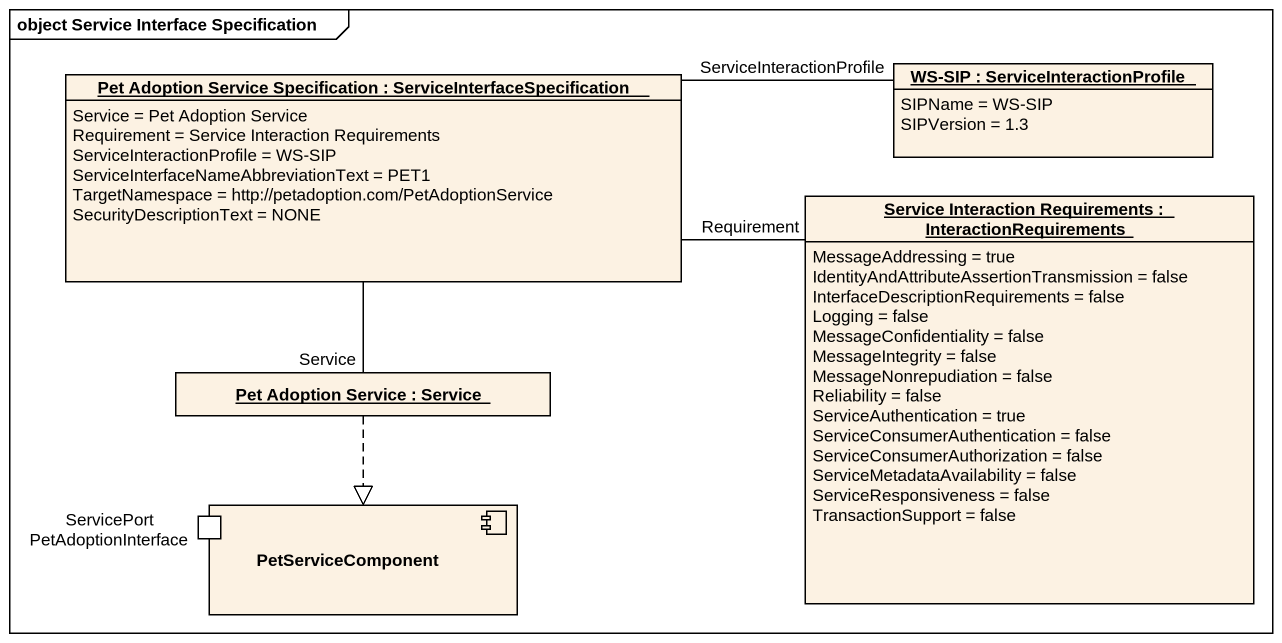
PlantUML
@startuml
mainframe object Service Interface Specification
allowmixing
hide circle
hide empty members
object "Pet Adoption Service Specification : ServiceInterfaceSpecification" as Pet_Adoption_Service {
  Service = Pet Adoption Service
  Requirement = Service Interaction Requirements
  ServiceInteractionProfile = WS-SIP
  ServiceInterfaceNameAbbreviationText = PET1
  TargetNamespace = http://petadoption.com/PetAdoptionService
  SecurityDescriptionText = NONE
}
object "WS-SIP : ServiceInteractionProfile" as WS_SIP {
  SIPName = WS-SIP
  SIPVersion = 1.3
}
object "Service Interaction Requirements : InteractionRequirements" as Service_Interaction {
  MessageAddressing = true
  IdentityAndAttributeAssertionTransmission = false
  InterfaceDescriptionRequirements = false
  Logging = false
  MessageConfidentiality = false
  MessageIntegrity = false
  MessageNonrepudiation = false
  Reliability = false
  ServiceAuthentication = true
  ServiceConsumerAuthentication = false
  ServiceConsumerAuthorization = false
  ServiceMetadataAvailability = false
  ServiceResponsiveness = false
  TransactionSupport = false
}
object "Pet Adoption Service : Service" as Pet_Adoption_Service_2
component PetServiceComponent {
  port "ServicePort PetAdoptionInterface" as ServicePort
}
Pet_Adoption_Service -right- WS_SIP : ServiceInteractionProfile
Service_Interaction -left- Pet_Adoption_Service : Requirement
Pet_Adoption_Service_2 -up- Pet_Adoption_Service : Service
Pet_Adoption_Service_2 ..|> PetServiceComponent
@enduml
